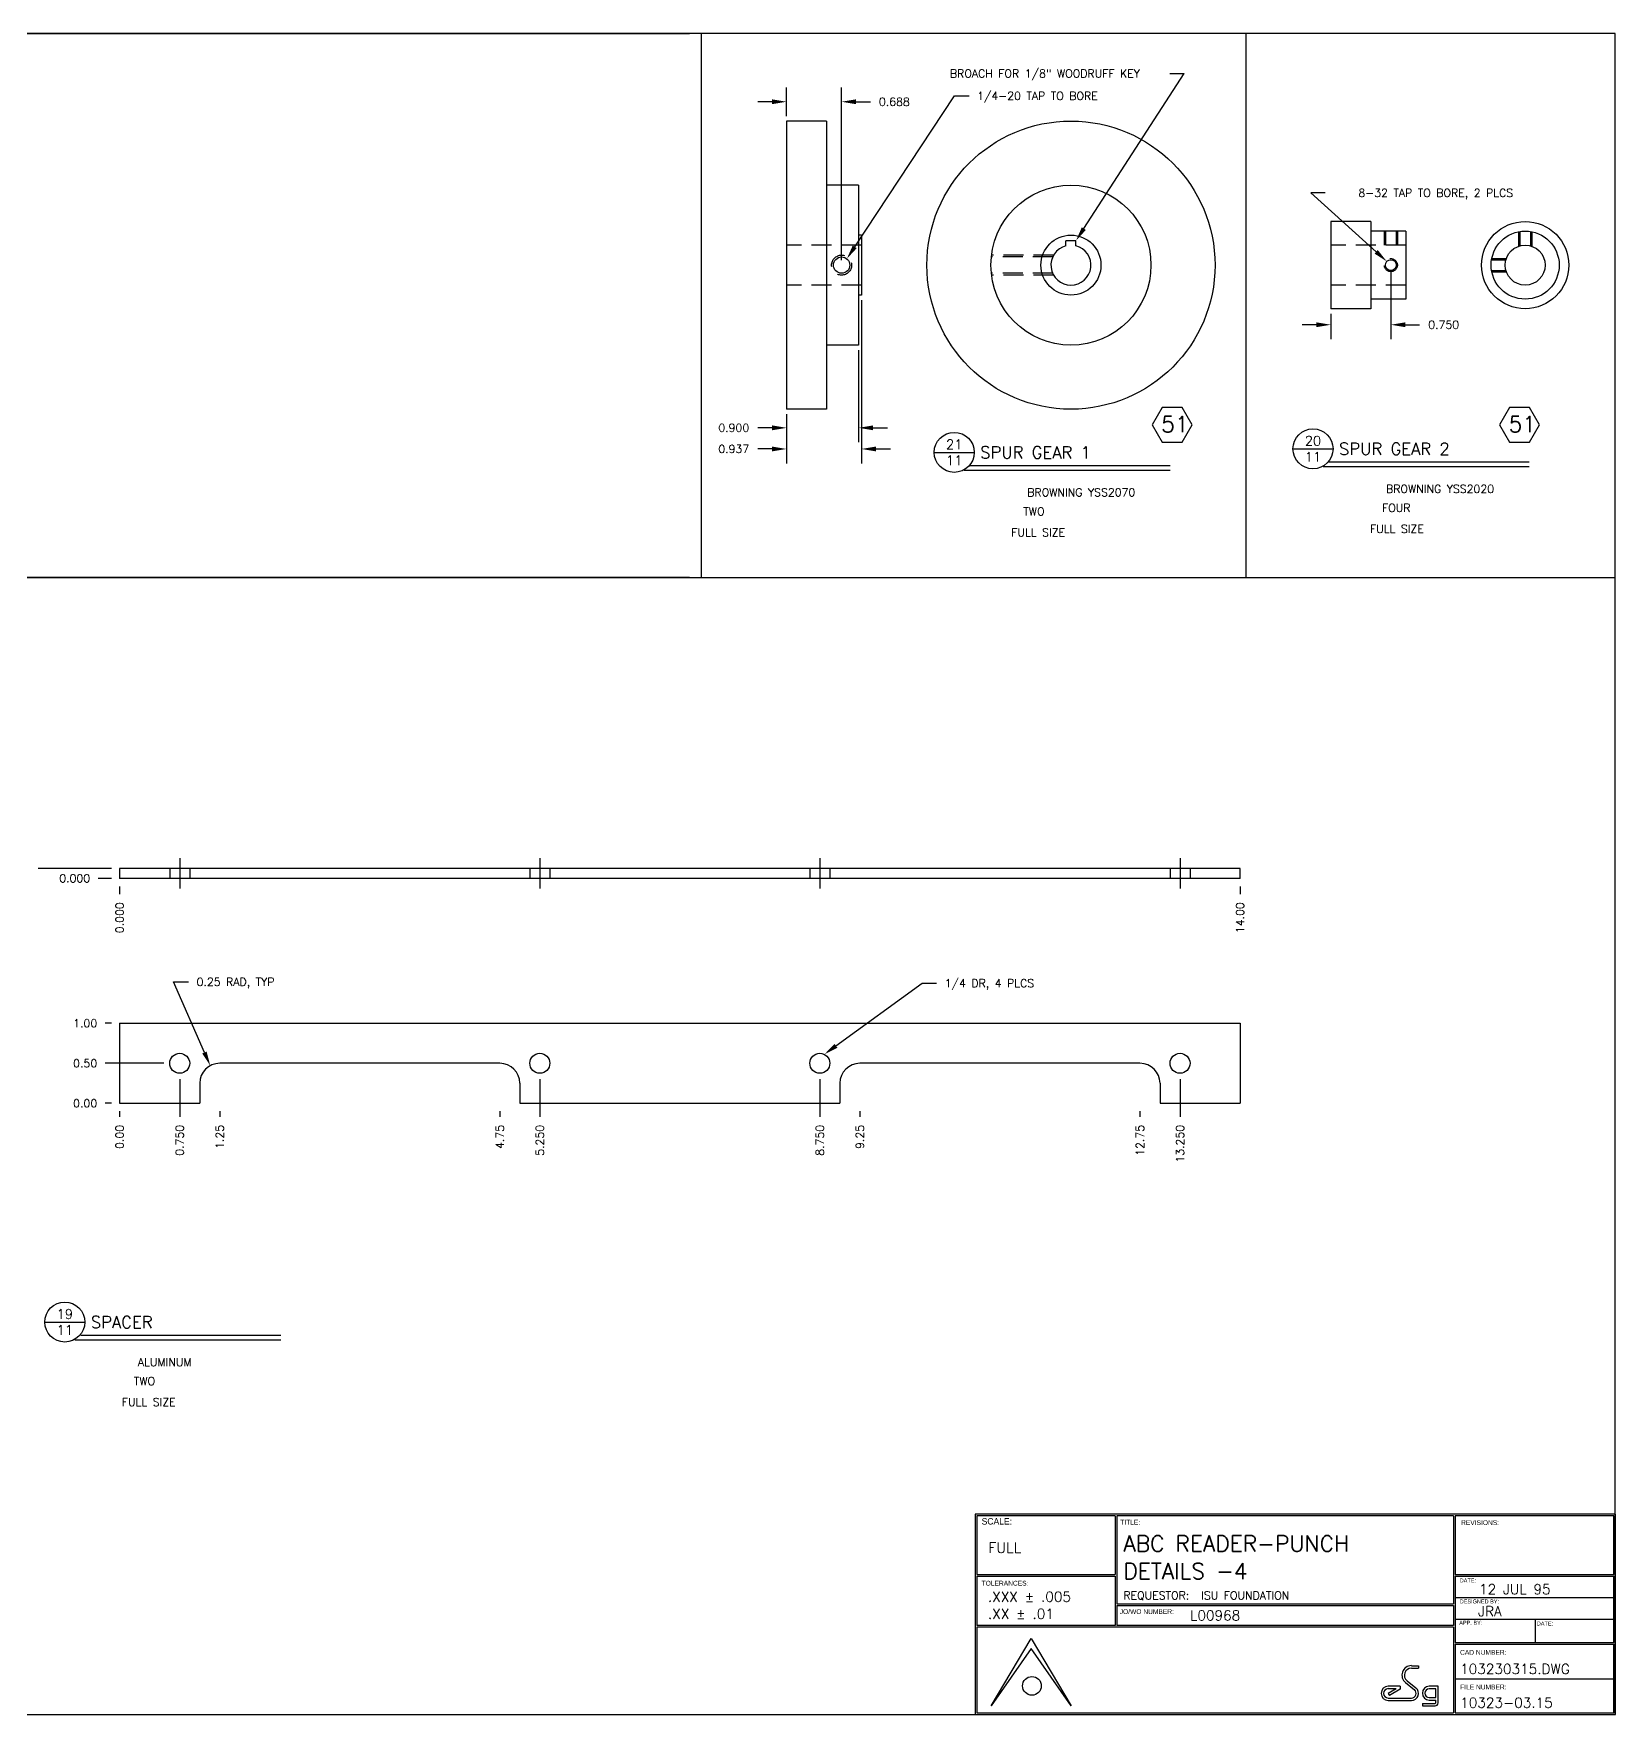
# Model space of a CAD drawing. Extents: x 0 to 33, y 0 to 21.
# Drawn here: x 13.24 to 33, y 0 to 21 of the extents above; entities that cross this region are included whole.
import ezdxf
from ezdxf.enums import TextEntityAlignment as Align

# ---------------------------------------------------------------- set-up
doc = ezdxf.new("R2010")
doc.units = 0
doc.header["$MEASUREMENT"] = 0
doc.linetypes.add('CENTER', pattern=[2, 1.25, -0.25, 0.25, -0.25])
doc.linetypes.add('HIDDEN', pattern=[0.375, 0.25, -0.125])
doc.layers.get('0').update_dxf_attribs({"linetype": 'CONTINUOUS'})
doc.layers.get('DEFPOINTS').update_dxf_attribs({"linetype": 'CONTINUOUS'})
for name, color, linetype in [('BORDER', 5, 'CONTINUOUS'), ('DIM', 1, 'CONTINUOUS'), ('NFCENTER', 4, 'CENTER'), ('NFHIDDEN', 6, 'HIDDEN'), ('OBJECT', 3, 'CONTINUOUS'), ('TEXT', 1, 'CONTINUOUS')]:
    doc.layers.add(name, color=color, linetype=linetype)
doc.styles.add('ROMANS', font='romans')
doc.styles.add('SIMPLEX', font='simplex')
doc.styles.add('TITLE', font='italic')
doc.dimstyles.get("Standard").update_dxf_attribs({"dimtxt": 0.18, "dimasz": 0.18, "dimexe": 0.18, "dimexo": 0.0625, "dimgap": 0.09, "dimtad": 0, "dimtih": 1, "dimtoh": 1, "dimdec": 4, "dimzin": 0, "dimdsep": 46, "dimtxsty": 'Standard', "dimcen": 0.09, "dimadec": 0, "dimazin": 0, "dimtfac": 1, "dimtdec": 4, "dimtofl": 0, "dimtmove": 0, "dimatfit": 3, "dimfxl": 1, "dimtolj": 1, "dimtzin": 0, "dimarcsym": 0})

# ---------------------------------------------------------------- blocks, each defined once
blk = doc.blocks.new('P-TITLE')
for p, q in [((-1.5625, -0.6375), (-1.0625, -0.6375)), ((-1.1125, -0.8), (1.3875, -0.8)), ((1.3875, -0.8625), (-1.1875, -0.8625))]:
    blk.add_line(p, q)
at = {"layer": 'DIM', "color": 7}
blk.add_circle((-1.3125, -0.6375), 0.25, dxfattribs=at)
at = {"style": 'ROMANS'}
for tag, p in [('NO.', (-1.3125, -0.5375)), ('PAGE', (-1.3125, -0.7375))]:
    blk.add_attdef(tag, text='', height=0.12, dxfattribs=at).set_placement(p, align=Align.MIDDLE)
for tag, p, height in [('DESCRIPTION', (-0.9875, -0.7125), 0.15), ('MATERIAL', (-0.4, -1.1875), 0.1), ('#_REQUIRED', (-0.45, -1.425), 0.1), ('SCALE', (-0.6, -1.6875), 0.1)]:
    blk.add_attdef(tag, p, '', height=height, dxfattribs=at)
at = {"style": 'ROMANS', "flags": 2}
for tag, p in [('MATERIAL:', (-1.1625, -1.1875)), ('#_REQD:', (-1.1625, -1.4375)), ('SCALE:', (-1.1625, -1.6875))]:
    blk.add_attdef(tag, p, '', height=0.1, dxfattribs=at)
blk = doc.blocks.new('T-BLK')
for p, q in [((-7.799, 0.116), (-7.299, 0.959)), ((-7.299, 0.959), (-6.799, 0.116)), ((-7.299, 0.834), (-7.799, 0.116)), ((-6.799, 0.116), (-7.299, 0.834)), ((-2.602, 0.43), (-2.491, 0.342)), ((-2.547, 0.618), (-2.458, 0.618)), ((-2.547, 0.588), (-2.458, 0.588)), ((-2.458, 0.618), (-2.458, 0.588)), ((-2.688, 0.361), (-2.837, 0.361)), ((-2.738, 0.331), (-2.837, 0.273)), ((-2.738, 0.331), (-2.837, 0.331)), ((-2.837, 0.273), (-2.822, 0.247)), ((-2.837, 0.214), (-2.547, 0.214)), ((-2.688, 0.326), (-2.822, 0.247)), ((-2.688, 0.361), (-2.688, 0.326)), ((-2.621, 0.407), (-2.51, 0.318)), ((-2.214, 0.361), (-2.325, 0.361)), ((-2.244, 0.331), (-2.325, 0.331)), ((-2.325, 0.219), (-2.244, 0.219)), ((-2.244, 0.219), (-2.244, 0.331)), ((-2.214, 0.154), (-2.214, 0.361)), ((-2.837, 0.184), (-2.547, 0.184)), ((-2.411, 0.146), (-2.252, 0.146)), ((-2.411, 0.146), (-2.411, 0.116)), ((-2.411, 0.116), (-2.252, 0.116)), ((-2.325, 0.189), (-2.244, 0.189)), ((-2.244, 0.154), (-2.244, 0.189))]:
    blk.add_line(p, q)
blk.add_circle((-7.289, 0.366), 0.117)
for centre, radius, start, end in [((-2.547, 0.5), 0.119, 90, 231.3801), ((-2.547, 0.5), 0.0887, 90, 231.3801), ((-2.837, 0.273), 0.0887, 90, 270), ((-2.837, 0.273), 0.0587, 90, 270), ((-2.547, 0.273), 0.0887, 270, 51.3801), ((-2.547, 0.273), 0.0587, 270, 51.3801), ((-2.325, 0.275), 0.086, 90, 270), ((-2.325, 0.275), 0.056, 90, 270), ((-2.252, 0.154), 0.0379, 270, 0), ((-2.252, 0.154), 0.00793, 270, 0)]:
    blk.add_arc(centre, radius, start, end)
at = {"layer": 'BORDER'}
for p, q in [((-6.25, 2.49), (-6.25, 1.758)), ((-6.23, 2.49), (-6.23, 1.391)), ((-2.02, 2.49), (-2.02, 1.391)), ((-2, 2.49), (-2, 1.758)), ((-7.979, 1.758), (-6.25, 1.758)), ((-7.979, 1.738), (-6.25, 1.738)), ((-6.25, 1.738), (-6.25, 1.121)), ((-2, 1.758), (-0.019, 1.758)), ((-2, 1.738), (-0.019, 1.738)), ((-2, 1.738), (-2, 0.907)), ((-6.23, 1.391), (-2.02, 1.391)), ((-6.23, 1.371), (-2.02, 1.371)), ((-6.23, 1.371), (-6.23, 1.121)), ((-2.02, 1.371), (-2.02, 1.121)), ((-6.25, 1.121), (-7.979, 1.121)), ((-2.02, 1.101), (-7.979, 1.101)), ((-2.02, 1.121), (-6.23, 1.121)), ((-2.02, 1.101), (-2.02, 0.03)), ((-2, 0.907), (-0.019, 0.907)), ((-2, 0.887), (-0.019, 0.887)), ((-2, 0.887), (-2, 0.03))]:
    blk.add_line(p, q, dxfattribs=at)
for points in [[(0.001, 0.01), (0.001, 2.51), (-7.999, 2.51), (-7.999, 0.01), (0.001, 0.01)], [(-6.25, 2.49), (-7.979, 2.49), (-7.979, 1.758)], [(-2.02, 2.49), (-6.23, 2.49)], [(-0.019, 1.758), (-0.019, 2.49), (-2, 2.49)], [(-7.979, 1.738), (-7.979, 1.121)], [(-0.019, 0.907), (-0.019, 1.738)], [(-7.979, 1.101), (-7.979, 0.03), (-2.02, 0.03)], [(-0.019, 0.03), (-0.019, 0.887)], [(-2, 0.03), (-0.019, 0.03)]]:
    blk.add_lwpolyline(points, dxfattribs=at)
at = {"layer": 'TEXT', "color": 2}
for p, q in [((-0.019, 1.466), (-2, 1.466)), ((-2, 1.201), (-0.019, 1.201)), ((-1, 1.201), (-1, 0.907)), ((-2, 0.454), (-0.019, 0.454))]:
    blk.add_line(p, q, dxfattribs=at)
at = {"style": 'SIMPLEX'}
for s, height, p in [('.XXX %%P .005', 0.125, (-7.84, 1.418)), ('REQUESTOR:', 0.1, (-6.147, 1.446)), ('.XX %%P .01', 0.125, (-7.84, 1.204))]:
    blk.add_text(s, height=height, dxfattribs=at).set_placement(p)
for tag, p, height in [('DWG_:_ACT', (-7.835, 2.028), 0.13), ('FLINE_TITLE', (-6.146, 2.044), 0.2), ('SLINE_TITLE', (-6.146, 1.7), 0.2), ('REQUESTOR', (-5.175, 1.446), 0.1), ('DATE', (-1.703, 1.511), 0.125), ('J.O.N.', (-5.313, 1.184), 0.125), ('DESN', (-1.714, 1.235), 0.125), ('CAD_NUMBER', (-1.94, 0.515), 0.125), ('FILE_NUMBER', (-1.939, 0.094), 0.125)]:
    blk.add_attdef(tag, p, '', height=height, dxfattribs=at)
at = {"color": 7, "style": 'TITLE', "flags": 2}
for tag, p, height in [('TOP_LINE_LOGO', (-6.697, 0.777), 0.17), ('BOTTOM_LINE_LOGO', (-6.693, 0.157), 0.125)]:
    blk.add_attdef(tag, p, '', height=height, dxfattribs=at)
at = {"style": 'SIMPLEX', "flags": 2}
for tag, p, height in [('FIRST_LOGO_LINE', (-6.69, 0.552), 0.1), ('SECOND_LOGO_LINE', (-6.691, 0.394), 0.085)]:
    blk.add_attdef(tag, p, '', height=height, dxfattribs=at)
at = {"layer": 'TEXT'}
for s, height, p in [('SCALE:', 0.08, (-7.918, 2.382)), ('TITLE:', 0.06, (-6.185, 2.381)), ('REVISIONS:', 0.06, (-1.927, 2.376)), ('DATE:', 0.05, (-1.944, 1.658)), ('TOLERANCES:', 0.06, (-7.918, 1.619)), ('JO/WO NUMBER:', 0.06, (-6.192, 1.264)), ('DESIGNED BY:', 0.05, (-1.944, 1.396)), ('APP. BY:', 0.05, (-1.95, 1.13)), ('DATE:', 0.05, (-0.981, 1.12)), ('CAD NUMBER:', 0.06, (-1.94, 0.755)), ('FILE NUMBER:', 0.06, (-1.939, 0.322))]:
    blk.add_text(s, height=height, dxfattribs=at).set_placement(p)
blk = doc.blocks.new('*D11')
at = {"linetype": 'ByBlock', "transparency": 16777216}
for p, q in [((26.563, 17.875), (26.563, 16.725)), ((25.663, 17.075), (25.663, 16.725)), ((25.483, 16.905), (25.303, 16.905)), ((26.743, 16.905), (26.923, 16.905))]:
    blk.add_line(p, q, dxfattribs=at)
for points in [[(25.483, 16.935), (25.483, 16.875), (25.663, 16.905)], [(26.743, 16.935), (26.743, 16.875), (26.563, 16.905)]]:
    blk.add_solid(points, dxfattribs=at)
at = {"layer": 'DEFPOINTS', "color": 0, "linetype": 'ByBlock', "transparency": 16777216}
for p in [(26.563, 17.938), (25.663, 17.138), (25.663, 16.905)]:
    blk.add_point(p, dxfattribs=at)
at = {"linetype": 'ByBlock', "transparency": 16777216, "style": 'SIMPLEX'}
blk.add_text('0.900', height=0.1, dxfattribs=at).set_placement((25.003, 16.905), align=Align.MIDDLE_CENTER)
blk = doc.blocks.new('*D12')
at = {"linetype": 'ByBlock', "transparency": 16777216}
for p, q in [((26.6, 18.5), (26.6, 16.461)), ((25.663, 17.075), (25.663, 16.461)), ((25.483, 16.641), (25.303, 16.641)), ((26.78, 16.641), (26.96, 16.641))]:
    blk.add_line(p, q, dxfattribs=at)
for points in [[(25.483, 16.671), (25.483, 16.611), (25.663, 16.641)], [(26.78, 16.671), (26.78, 16.611), (26.6, 16.641)]]:
    blk.add_solid(points, dxfattribs=at)
at = {"layer": 'DEFPOINTS', "color": 0, "linetype": 'ByBlock', "transparency": 16777216}
for p in [(26.6, 18.563), (25.663, 17.138), (25.663, 16.641)]:
    blk.add_point(p, dxfattribs=at)
at = {"linetype": 'ByBlock', "transparency": 16777216, "style": 'SIMPLEX'}
blk.add_text('0.937', height=0.1, dxfattribs=at).set_placement((25.003, 16.641), align=Align.MIDDLE_CENTER)
blk = doc.blocks.new('*D13')
at = {"linetype": 'ByBlock', "transparency": 16777216}
for p, q in [((25.663, 20.8), (25.663, 21.159)), ((26.35, 19), (26.35, 21.159)), ((25.483, 20.979), (25.303, 20.979)), ((26.53, 20.979), (26.71, 20.979))]:
    blk.add_line(p, q, dxfattribs=at)
for points in [[(25.483, 21.009), (25.483, 20.949), (25.663, 20.979)], [(26.53, 21.009), (26.53, 20.949), (26.35, 20.979)]]:
    blk.add_solid(points, dxfattribs=at)
at = {"layer": 'DEFPOINTS', "color": 0, "linetype": 'ByBlock', "transparency": 16777216}
for p in [(26.35, 20.979), (25.663, 20.738), (26.35, 18.938)]:
    blk.add_point(p, dxfattribs=at)
at = {"linetype": 'ByBlock', "transparency": 16777216, "style": 'SIMPLEX'}
blk.add_text('0.688', height=0.1, dxfattribs=at).set_placement((27.01, 20.979), align=Align.MIDDLE_CENTER)
blk = doc.blocks.new('*D14')
at = {"linetype": 'ByBlock', "transparency": 16777216}
for p, q in [((31.316, 19.41), (31.316, 18.548)), ((30.386, 18.728), (30.206, 18.728)), ((30.566, 18.865), (30.566, 18.548)), ((31.496, 18.728), (31.676, 18.728))]:
    blk.add_line(p, q, dxfattribs=at)
for points in [[(30.386, 18.758), (30.386, 18.698), (30.566, 18.728)], [(31.496, 18.758), (31.496, 18.698), (31.316, 18.728)]]:
    blk.add_solid(points, dxfattribs=at)
at = {"layer": 'DEFPOINTS', "color": 0, "linetype": 'ByBlock', "transparency": 16777216}
for p in [(31.316, 19.473), (30.566, 18.928), (31.316, 18.728)]:
    blk.add_point(p, dxfattribs=at)
at = {"linetype": 'ByBlock', "transparency": 16777216, "style": 'SIMPLEX'}
blk.add_text('0.750', height=0.1, dxfattribs=at).set_placement((31.976, 18.728), align=Align.MIDDLE_CENTER)

msp = doc.modelspace()

# ---------------------------------------------------------------- linework, layer by layer
at = {"layer": 'BORDER'}
for p, q in [((33, 21), (0, 21)), ((0, 21), (21.43263, 21)), ((21.57617, 21), (21.57617, 14.20472)), ((28.38327, 21), (28.38327, 14.20472)), ((33, 0), (33, 21)), ((21.43263, 14.20472), (0, 14.20472)), ((12.66122, 14.20472), (33, 14.20472)), ((0, 0), (33, 0))]:
    msp.add_line(p, q, dxfattribs=at)
at = {"layer": 'DIM'}
for p, q in [((26.35862, 18.56301), (27.61417, 20.50136)), ((27.43417, 20.50136), (27.61417, 20.50136)), ((23.49663, 18.33592), (24.74451, 20.22194)), ((24.74451, 20.22194), (24.92451, 20.22194)), ((30.01136, 18.27395), (29.19651, 19.01002)), ((29.37651, 19.01002), (29.19651, 19.01002)), ((14.21205, 10.57078), (13.29335, 10.57078)), ((14.21205, 10.44578), (14.04335, 10.44578)), ((14.31203, 10.34578), (14.31203, 10.24648)), ((28.31087, 10.34578), (28.31087, 10.24648)), ((23.26251, 8.3524), (24.33949, 9.13541)), ((24.33949, 9.13541), (24.51949, 9.13541)), ((14.21205, 8.63482), (14.13105, 8.63482)), ((14.86205, 8.13482), (14.13105, 8.13482)), ((15.06203, 7.93482), (15.06203, 7.46503)), ((19.56203, 7.93482), (19.56203, 7.46503)), ((23.06087, 7.93482), (23.06087, 7.46503)), ((27.56087, 7.93482), (27.56087, 7.46503)), ((14.21205, 7.63482), (14.13105, 7.63482)), ((14.31203, 7.53482), (14.31203, 7.46503)), ((15.56203, 7.53482), (15.56203, 7.46503)), ((19.06203, 7.53482), (19.06203, 7.46503)), ((23.56087, 7.53482), (23.56087, 7.46503)), ((27.06087, 7.53482), (27.06087, 7.46503))]:
    msp.add_line(p, q, dxfattribs=at)
for points in [[(27.33826, 16.33043), (27.21326, 16.11392), (27.33826, 15.89741), (27.58826, 15.89741), (27.71326, 16.11392), (27.58826, 16.33043)], [(31.67874, 16.33043), (31.55374, 16.11392), (31.67874, 15.89741), (31.92874, 15.89741), (32.05374, 16.11392), (31.92874, 16.33043)]]:
    msp.add_lwpolyline(points, close=True, dxfattribs=at)
for points in [[(26.3838, 18.5467), (26.33344, 18.57932), (26.26076, 18.41194)], [(23.52165, 18.31937), (23.47162, 18.35248), (23.39731, 18.18581)], [(30.03147, 18.29621), (29.99125, 18.25169), (30.14493, 18.15329)], [(23.28015, 8.32814), (23.24486, 8.37667), (23.11692, 8.24655)]]:
    msp.add_solid(points, dxfattribs=at)
at = {"layer": 'NFCENTER'}
for p, q in [((15.06203, 10.69578), (15.06203, 10.32078)), ((19.56203, 10.69578), (19.56203, 10.32078)), ((23.06087, 10.69578), (23.06087, 10.32078)), ((27.56087, 10.69578), (27.56087, 10.32078))]:
    msp.add_line(p, q, dxfattribs=at)
at = {"layer": 'NFHIDDEN'}
for p, q in [((30.11309, 18.53238), (30.11309, 18.35738)), ((30.12709, 18.53238), (30.12709, 18.35738)), ((30.26309, 18.53238), (30.26309, 18.35738)), ((30.27709, 18.53238), (30.27709, 18.35738)), ((31.79146, 18.52439), (31.79146, 18.34355)), ((31.80546, 18.5269), (31.80546, 18.34795)), ((31.94146, 18.5269), (31.94146, 18.34795)), ((31.95546, 18.52439), (31.95546, 18.34355)), ((23.5821, 18.35738), (22.6446, 18.35738)), ((30.38259, 18.35738), (29.44509, 18.35738)), ((25.97002, 18.20938), (25.20348, 18.20938)), ((25.98176, 18.23238), (25.2061, 18.23238)), ((31.45394, 18.17538), (31.63289, 18.17538)), ((31.45645, 18.18938), (31.63729, 18.18938)), ((23.5821, 17.85738), (22.6446, 17.85738)), ((25.97002, 18.00538), (25.20348, 18.00538)), ((25.98176, 17.98238), (25.2061, 17.98238)), ((30.38259, 17.85738), (29.44509, 17.85738)), ((31.45394, 18.03938), (31.63289, 18.03938)), ((31.45645, 18.02538), (31.63729, 18.02538)), ((14.93703, 10.57078), (14.93703, 10.44578)), ((15.18703, 10.57078), (15.18703, 10.44578)), ((19.43703, 10.57078), (19.43703, 10.44578)), ((19.68703, 10.57078), (19.68703, 10.44578)), ((22.93587, 10.57078), (22.93587, 10.44578)), ((23.18587, 10.57078), (23.18587, 10.44578)), ((27.43587, 10.57078), (27.43587, 10.44578)), ((27.68587, 10.57078), (27.68587, 10.44578))]:
    msp.add_line(p, q, dxfattribs=at)
for centre, radius in [((23.3321, 18.10738), 0.125), ((30.19509, 18.10738), 0.082)]:
    msp.add_circle(centre, radius, dxfattribs=at)
at = {"layer": 'OBJECT'}
for p, q in [((22.6446, 19.90738), (22.6446, 16.30738)), ((23.1446, 19.90738), (22.6446, 19.90738)), ((23.1446, 19.90738), (23.1446, 16.30738)), ((23.5446, 19.10738), (23.1446, 19.10738)), ((23.5446, 19.10738), (23.5446, 17.10738)), ((23.5821, 18.48238), (23.5446, 18.48238)), ((23.5821, 18.48238), (23.5821, 17.73238)), ((29.44509, 18.65238), (29.44509, 17.56238)), ((29.94509, 18.65238), (29.44509, 18.65238)), ((29.94509, 18.65238), (29.94509, 17.56238)), ((30.38259, 18.53238), (29.94509, 18.53238)), ((30.38259, 18.53238), (30.38259, 17.68238)), ((26.13576, 18.34944), (26.13576, 18.41194)), ((26.26076, 18.41194), (26.13576, 18.41194)), ((26.26076, 18.34944), (26.26076, 18.41194)), ((23.5821, 17.73238), (23.5446, 17.73238)), ((30.38259, 17.68238), (29.94509, 17.68238)), ((29.94509, 17.56238), (29.44509, 17.56238)), ((23.5446, 17.10738), (23.1446, 17.10738)), ((23.1446, 16.30738), (22.6446, 16.30738)), ((28.31087, 10.57078), (14.31203, 10.57078)), ((14.31203, 10.57078), (14.31203, 10.44578)), ((28.31087, 10.44578), (28.31087, 10.57078)), ((28.31087, 10.44578), (14.31203, 10.44578)), ((14.31203, 8.63482), (28.31087, 8.63482)), ((14.31203, 8.63482), (14.31203, 7.63482)), ((28.31087, 8.63482), (28.31087, 7.63482)), ((19.06203, 8.13482), (15.56203, 8.13482)), ((27.06087, 8.13482), (23.56087, 8.13482)), ((15.31203, 7.88482), (15.31203, 7.63482)), ((19.31203, 7.88482), (19.31203, 7.63482)), ((23.31087, 7.88482), (23.31087, 7.63482)), ((27.31087, 7.88482), (27.31087, 7.63482)), ((14.31203, 7.63482), (15.31203, 7.63482)), ((19.31203, 7.63482), (23.31087, 7.63482)), ((27.31087, 7.63482), (28.31087, 7.63482))]:
    msp.add_line(p, q, dxfattribs=at)
for centre, radius in [((26.19826, 18.10738), 1.8), ((26.19826, 18.10738), 1), ((26.19826, 18.10738), 0.375), ((31.87346, 18.10738), 0.545), ((31.87346, 18.10738), 0.425), ((31.87346, 18.10738), 0.25), ((23.3321, 18.10738), 0.102), ((30.19509, 18.10738), 0.068), ((15.06203, 8.13482), 0.125), ((19.56203, 8.13482), 0.125), ((23.06087, 8.13482), 0.125), ((23.06087, 8.13482), 0.125), ((27.56087, 8.13482), 0.125)]:
    msp.add_circle(centre, radius, dxfattribs=at)
for centre, start, end in [((26.19826, 18.10738), 104.477512, 75.522488), ((15.56203, 7.88482), 90, 180), ((19.06203, 7.88482), 0, 90), ((23.56087, 7.88482), 90, 180), ((27.06087, 7.88482), 0, 90)]:
    msp.add_arc(centre, 0.25, start, end, dxfattribs=at)
at = {"layer": 'TEXT'}
for p, q in [((15.37143, 8.26992), (14.98336, 9.15234)), ((14.98336, 9.15234), (15.17365, 9.15234))]:
    msp.add_line(p, q, dxfattribs=at)
msp.add_solid([(15.39889, 8.28199), (15.34396, 8.25784), (15.44389, 8.10515)], dxfattribs=at)

# ---------------------------------------------------------------- block references
at = {"layer": 'DIM'}
ref = msp.add_blockref('P-TITLE', (26.0523, 16.40564), dxfattribs=at)
ref.add_attrib('SCALE', 'FULL SIZE', (25.4523, 14.71814), dxfattribs={"layer": '0', "height": 0.1, "style": 'ROMANS'})
ref.add_attrib('#_REQUIRED', 'TWO', (25.6023, 14.98064), dxfattribs={"layer": '0', "height": 0.1, "style": 'ROMANS'})
ref.add_attrib('MATERIAL', 'BROWNING YSS2070', (25.6523, 15.21814), dxfattribs={"layer": '0', "height": 0.1, "style": 'ROMANS'})
ref.add_attrib('NO.', '21', dxfattribs={"layer": '0', "height": 0.12, "style": 'ROMANS'}).set_placement((24.7398, 15.86814), align=Align.MIDDLE)
ref.add_attrib('DESCRIPTION', 'SPUR GEAR 1', (25.0648, 15.69314), dxfattribs={"layer": '0', "height": 0.15, "style": 'ROMANS'})
ref.add_attrib('PAGE', '11', dxfattribs={"layer": '0', "height": 0.12, "style": 'ROMANS'}).set_placement((24.7398, 15.66814), align=Align.MIDDLE)
ref = msp.add_blockref('P-TITLE', (30.53499, 16.44951), dxfattribs=at)
ref.add_attrib('SCALE', 'FULL SIZE', (29.93499, 14.76201), dxfattribs={"layer": '0', "height": 0.1, "style": 'ROMANS'})
ref.add_attrib('#_REQUIRED', 'FOUR', (30.08499, 15.02451), dxfattribs={"layer": '0', "height": 0.1, "style": 'ROMANS'})
ref.add_attrib('MATERIAL', 'BROWNING YSS2020', (30.13499, 15.26201), dxfattribs={"layer": '0', "height": 0.1, "style": 'ROMANS'})
ref.add_attrib('NO.', '20', dxfattribs={"layer": '0', "height": 0.12, "style": 'ROMANS'}).set_placement((29.22249, 15.91201), align=Align.MIDDLE)
ref.add_attrib('DESCRIPTION', 'SPUR GEAR 2', (29.54749, 15.73701), dxfattribs={"layer": '0', "height": 0.15, "style": 'ROMANS'})
ref.add_attrib('PAGE', '11', dxfattribs={"layer": '0', "height": 0.12, "style": 'ROMANS'}).set_placement((29.22249, 15.71201), align=Align.MIDDLE)
at = {"layer": 'OBJECT'}
ref = msp.add_blockref('P-TITLE', (14.93921, 5.53941), dxfattribs=at)
ref.add_attrib('SCALE', 'FULL SIZE', (14.33921, 3.85191), dxfattribs={"layer": '0', "height": 0.1, "style": 'ROMANS'})
ref.add_attrib('#_REQUIRED', 'TWO', (14.48921, 4.11441), dxfattribs={"layer": '0', "height": 0.1, "style": 'ROMANS'})
ref.add_attrib('MATERIAL', 'ALUMINUM', (14.53921, 4.35191), dxfattribs={"layer": '0', "height": 0.1, "style": 'ROMANS'})
ref.add_attrib('NO.', '19', dxfattribs={"layer": '0', "height": 0.12, "style": 'ROMANS'}).set_placement((13.62671, 5.00191), align=Align.MIDDLE)
ref.add_attrib('DESCRIPTION', 'SPACER', (13.95171, 4.82691), dxfattribs={"layer": '0', "height": 0.15, "style": 'ROMANS'})
ref.add_attrib('PAGE', '11', dxfattribs={"layer": '0', "height": 0.12, "style": 'ROMANS'}).set_placement((13.62671, 4.80191), align=Align.MIDDLE)
ref = msp.add_blockref('T-BLK', (33, -0.01), dxfattribs=at)
ref.add_attrib('FILE_NUMBER', '10323-03.15', (31.06113, 0.08357), dxfattribs={"layer": '0', "height": 0.125, "style": 'SIMPLEX'})
ref.add_attrib('J.O.N.', 'L00968', (27.68686, 1.17365), dxfattribs={"layer": '0', "height": 0.125, "style": 'SIMPLEX'})
ref.add_attrib('DWG_:_ACT', 'FULL', (25.16522, 2.01752), dxfattribs={"layer": '0', "height": 0.13, "style": 'SIMPLEX'})
ref.add_attrib('DESN', 'JRA', (31.28559, 1.22517), dxfattribs={"layer": '0', "height": 0.125, "style": 'SIMPLEX'})
ref.add_attrib('DATE', '12 JUL 95', (31.2966, 1.50114), dxfattribs={"layer": '0', "height": 0.125, "style": 'SIMPLEX'})
ref.add_attrib('REQUESTOR', 'ISU FOUNDATION', (27.82484, 1.43635), dxfattribs={"layer": '0', "height": 0.1, "style": 'SIMPLEX'})
ref.add_attrib('SLINE_TITLE', 'DETAILS -4', (26.85376, 1.69047), dxfattribs={"layer": '0', "height": 0.2, "style": 'SIMPLEX'})
ref.add_attrib('FLINE_TITLE', 'ABC READER-PUNCH', (26.85376, 2.03411), dxfattribs={"layer": '0', "height": 0.2, "style": 'SIMPLEX'})
ref.add_attrib('CAD_NUMBER', '103230315.DWG', (31.06044, 0.50496), dxfattribs={"layer": '0', "height": 0.125, "style": 'SIMPLEX'})

# ---------------------------------------------------------------- texts
at = {"layer": 'DIM', "style": 'SIMPLEX'}
for s, p in [('BROACH FOR 1/8" WOODRUFF KEY', (24.68604, 20.50136)), ('1/4-20 TAP TO BORE', (25.02451, 20.22194)), ('1/4 DR, 4 PLCS', (24.61949, 9.13541))]:
    msp.add_text(s, height=0.1, dxfattribs=at).set_placement(p, align=Align.MIDDLE_LEFT)
msp.add_text('8-32 TAP TO BORE, 2 PLCS', height=0.1, dxfattribs=at).set_placement((31.72288, 19.01002), align=Align.MIDDLE_RIGHT)
for p in [(27.32629, 16.01959), (31.66677, 16.01959)]:
    msp.add_text('51', height=0.2, dxfattribs=at).set_placement(p)
for s, p in [('0.000', (13.94335, 10.39578)), ('1.00', (14.03105, 8.58482)), ('0.50', (14.03105, 8.08482)), ('0.00', (14.03105, 7.58482))]:
    msp.add_text(s, height=0.1, dxfattribs=at).set_placement(p, align=Align.RIGHT)
for s, p in [('0.000', (14.36205, 10.14648)), ('14.00', (28.36085, 10.14648)), ('0.00', (14.36205, 7.36503)), ('0.750', (15.11205, 7.36503)), ('1.25', (15.61205, 7.36503)), ('4.75', (19.11205, 7.36503)), ('5.250', (19.61205, 7.36503)), ('8.750', (23.11085, 7.36503)), ('9.25', (23.6109, 7.36503)), ('12.75', (27.1109, 7.36503)), ('13.250', (27.61085, 7.36503))]:
    msp.add_text(s, height=0.1, rotation=90, dxfattribs=at).set_placement(p, align=Align.RIGHT)
at = {"layer": 'TEXT', "style": 'SIMPLEX'}
msp.add_text('0.25 RAD, TYP', height=0.1, rotation=360, dxfattribs=at).set_placement((15.27365, 9.15234), align=Align.MIDDLE_LEFT)

# ---------------------------------------------------------------- dimensions: what is measured, and where the dimension line sits
at = {"layer": 'DIM'}
for base, p1, p2, picture, middle, set_off in [((23.3321, 20.14841), (22.6446, 19.90738), (23.3321, 18.10738), '*D13', (23.9921, 20.14841), (-3.01823, -0.83047)), ((30.19509, 17.3625), (29.44509, 17.56238), (30.19509, 18.10738), '*D14', (30.85509, 17.3625), (-1.12074, -1.3653)), ((22.6446, 15.81004), (23.5821, 17.73238), (22.6446, 16.30738), '*D12', (21.9846, 15.81004), (-3.01823, -0.83047)), ((22.6446, 16.07475), (23.5446, 17.10738), (22.6446, 16.30738), '*D11', (21.9846, 16.07475), (-3.01823, -0.83047))]:
    dim = msp.add_linear_dim(base=base, p1=p1, p2=p2, dimstyle='Standard', dxfattribs=at)
    dim.commit()
    dim.dimension.update_dxf_attribs({"geometry": picture, "text_midpoint": middle, "insert": set_off})

doc.saveas('drawing.dxf')
